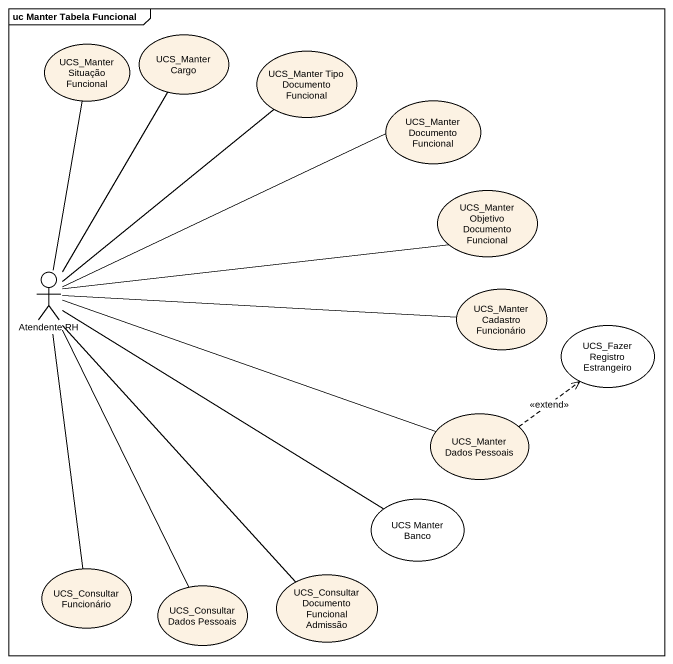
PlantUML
@startuml
mainframe uc Manter Tabela Funcional
usecase "UCS_Manter Situação Funcional" as UCS_Manter_Situação
usecase "UCS_Manter Cargo" as UCS_Manter_Cargo
usecase "UCS_Manter Tipo Documento Funcional" as UCS_Manter_Tipo_Documento
usecase "UCS_Manter Documento Funcional" as UCS_Manter_Documento
usecase "UCS_Manter Objetivo Documento Funcional" as UCS_Manter_Objetivo
actor "Atendente RH" as Atendente_RH
usecase "UCS_Manter Cadastro Funcionário" as UCS_Manter_Cadastro
usecase "UCS_Fazer Registro Estrangeiro" as UCS_Fazer_Registro #FFFFFF
usecase "UCS_Manter Dados Pessoais" as UCS_Manter_Dados_Pessoais
usecase "UCS Manter Banco" as UCS_Manter_Banco #FFFFFF
usecase "UCS_Consultar Funcionário" as UCS_Consultar_Funcionário
usecase "UCS_Consultar Dados Pessoais" as UCS_Consultar_Dados_Pessoais
usecase "UCS_Consultar Documento Funcional Admissão" as UCS_Consultar_Documento
Atendente_RH -up- UCS_Manter_Situação
Atendente_RH -up- UCS_Manter_Cargo
Atendente_RH -up- UCS_Manter_Tipo_Documento
Atendente_RH -right- UCS_Manter_Documento
Atendente_RH -right- UCS_Manter_Objetivo
Atendente_RH -right- UCS_Manter_Cadastro
Atendente_RH -right- UCS_Manter_Dados_Pessoais
Atendente_RH -right- UCS_Manter_Banco
Atendente_RH -- UCS_Consultar_Funcionário
Atendente_RH -- UCS_Consultar_Dados_Pessoais
Atendente_RH -- UCS_Consultar_Documento
UCS_Manter_Dados_Pessoais .up.> UCS_Fazer_Registro : <<extend>>
@enduml
